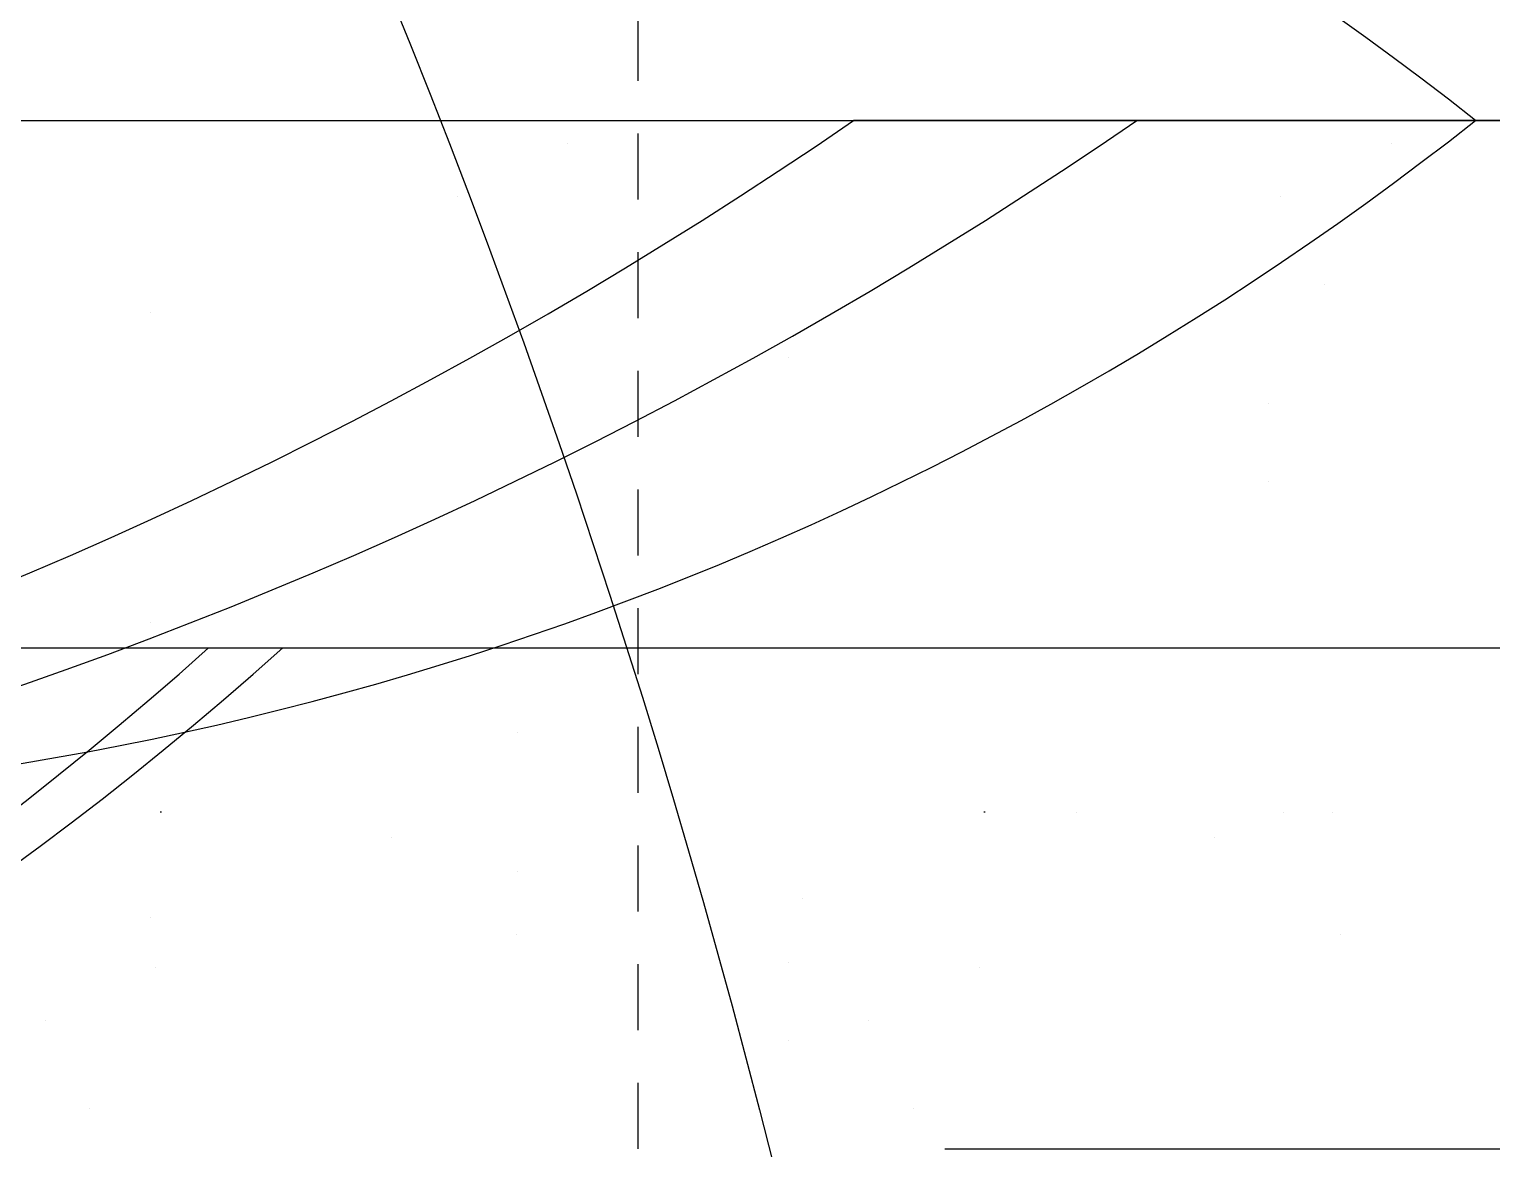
# Model space of a CAD drawing. Header units: inches. Extents: x -31 to 122, y -49 to 49.
# Drawn here: x 14.595 to 17.37, y 4.05 to 6.173 of the extents above; entities that cross this region are included whole.
import ezdxf

# ---------------------------------------------------------------- set-up
doc = ezdxf.new("R2010")
doc.units = ezdxf.units.IN
doc.header["$MEASUREMENT"] = 0
doc.linetypes.add('HIDDEN2', pattern=[0.1875, 0.125, -0.0625])

# ---------------------------------------------------------------- blocks, each defined once
blk = doc.blocks.new('HVRF25')
blk.add_circle((0, 0), 22)
blk = doc.blocks.new('HVRF19')
blk.add_circle((0, 0), 16.5)
blk = doc.blocks.new('HVRF37')
blk.add_circle((0, 0), 31)
blk = doc.blocks.new('HVRF31')
at = {"linetype": 'HIDDEN2'}
blk.add_lwpolyline([(-15.75, 15.75), (-15.75, -15.75), (15.75, -15.75), (15.75, 15.75)], close=True, dxfattribs=at)
blk.add_circle((0, 0), 25)
blk = doc.blocks.new('hvtb16e')
at = {"color": 4}
blk.add_line((14.8249, 5.6361), (14.8249, 5.6361), dxfattribs=at)
blk = doc.blocks.new('hvtb16')
at = {"color": 4}
blk.add_line((15.5216, 4.5754), (15.5216, 4.5754), dxfattribs=at)
blk = doc.blocks.new('hvtb14e')
at = {"color": 4}
blk.add_line((14.8249, 4.4889), (14.8249, 4.4889), dxfattribs=at)
blk = doc.blocks.new('hvtb14c')
at = {"color": 4}
blk.add_line((16.0357, 5.5496), (16.0357, 5.5496), dxfattribs=at)
blk = doc.blocks.new('hvtb12e')
at = {"color": 4}
blk.add_line((16.9462, 5.463), (16.9462, 5.463), dxfattribs=at)
blk = doc.blocks.new('hvtb12c')
at = {"color": 4}
blk.add_line((16.0357, 4.4024), (16.0357, 4.4024), dxfattribs=at)
blk = doc.blocks.new('hvtb10e')
at = {"color": 4}
blk.add_line((16.9462, 5.3159), (16.9462, 5.3159), dxfattribs=at)
blk = doc.blocks.new('hvtb10c')
at = {"color": 4}
blk.add_line((16.0357, 4.2552), (16.0357, 4.2552), dxfattribs=at)
blk = doc.blocks.new('hvtbeav1n')
blk.add_line((16.3323, 4.05), (22.437, 4.05))
blk = doc.blocks.new('hvtbeav1')
blk.add_line((16.3323, 4.05), (22.437, 4.05))
blk = doc.blocks.new('hvtb8e')
blk.add_line((0, 6), (50, 6))
at = {"color": 4}
blk.add_line((14.8249, 5.0473), (14.8249, 5.0473), dxfattribs=at)
blk = doc.blocks.new('hvtb8c')
blk.add_line((6, 6), (56, 6))
blk = doc.blocks.new('hvtb8')
blk.add_line((6, 6), (56, 6))
blk = doc.blocks.new('hvtb6e')
blk.add_line((0, 5), (50, 5))
blk = doc.blocks.new('hvtb6c')
blk.add_line((6, 5), (56, 5))
blk = doc.blocks.new('hvtb6')
blk.add_line((6, 5), (56, 5))
at = {"color": 4}
blk.add_line((15.5216, 4.8395), (15.5216, 4.8395), dxfattribs=at)
blk = doc.blocks.new('hvtb5e')
blk.add_line((0, 5), (50, 5))
blk = doc.blocks.new('hvtb5c')
blk.add_line((10, 5), (60, 5))
blk = doc.blocks.new('hvtb5')
blk.add_line((10, 5), (60, 5))
blk = doc.blocks.new('hvtb22e')
at = {"color": 4}
blk.add_line((17.0676, 4.6878), (17.0676, 4.6878), dxfattribs=at)
blk = doc.blocks.new('hvtb22c')
at = {"color": 4}
blk.add_line((16.9751, 4.6878), (16.9751, 4.6878), dxfattribs=at)
blk = doc.blocks.new('hvtb22')
at = {"color": 4}
blk.add_line((16.5823, 4.6878), (16.5823, 4.6878), dxfattribs=at)
blk = doc.blocks.new('hvtbsav2n')
h = blk.add_hatch()
h.set_pattern_fill('DOTS', color=8, scale=25, style=0)
h.paths.add_polyline_path([(21.62, 5), (14.5951, 5, -0.383554), (6.2227, 5), (0, 5), (0, -5), (6.2227, -5, -0.383554), (14.5951, -5), (21.62, -5)])
blk.add_line((14.5951, 5), (21.62, 5))
blk = doc.blocks.new('*X149')
at = {"color": 0}
for p, q in [((4535.9375, 2815.625), (4535.9375, 2815.625)), ((4537.5, 2815.625), (4537.5, 2815.625))]:
    blk.add_line(p, q, dxfattribs=at)
blk = doc.blocks.new('hvtbsav2')
blk.add_line((14.5951, 5), (21.62, 5))
at = {"color": 8, "rotation": 180}
blk.add_blockref('*X149', (4553.0203, 2820.0818), dxfattribs=at)
blk = doc.blocks.new('hvtbsav1n')
blk.add_line((16.3323, 4.05), (22.437, 4.05))
blk = doc.blocks.new('hvtbsav1')
blk.add_line((16.3323, 4.05), (22.437, 4.05))
blk = doc.blocks.new('*X155')
at = {"color": 0}
blk.add_line((4585.9375, 2787.5), (4585.9375, 2787.5), dxfattribs=at)
blk = doc.blocks.new('hvtbhv2')
blk.add_line((24, 6), (16.159, 6))
blk.add_arc((11.1232, 13.3265), 8.8903, 235.49773, 304.50227)
at = {"color": 8, "extrusion": (0, 0, -1), "xscale": -1, "zscale": -1, "rotation": 180}
blk.add_blockref('*X155', (-4602, 2792.0248), dxfattribs=at)
blk = doc.blocks.new('hvtbhv1')
h = blk.add_hatch()
h.set_pattern_fill('DOTS', color=8, scale=25, style=0)
h.set_pattern_definition([(0, (-1179.4241, -605.4397), (0.78125, 1.5625), [0, -1.5625])])
h.paths.add_polyline_path([(6.7036, 5), (0, 5), (0, -5), (6.7036, -5, -0.383554), (15.076, -5), (21.62, -5), (21.62, 5), (15.076, 5, -0.383554)])
blk.add_line((15.076, 5), (21.62, 5))
blk.add_arc((10.8898, 9.6543), 6.2599, 228.03095, 311.96905)
blk = doc.blocks.new('*X158')
at = {"color": 0}
for p, q in [((5080.46875, 2823.4375), (5080.46875, 2823.4375)), ((5078.125, 2821.875), (5078.125, 2821.875)), ((5079.6875, 2821.875), (5079.6875, 2821.875))]:
    blk.add_line(p, q, dxfattribs=at)
blk = doc.blocks.new('hvtbeav6n')
blk.add_line((25.5044, 6), (17.339, 6))
for centre, start, end in [((13.5948, 1.2588), 51.70119, 128.29881), ((13.5948, 10.7412), 231.70119, 308.29881)]:
    blk.add_arc(centre, 6.0413, start, end)
at = {"color": 8}
blk.add_blockref('*X158', (-5063.4155, -2817.7489), dxfattribs=at)
blk = doc.blocks.new('*X162')
at = {"color": 0}
for p, q in [((5080.46875, 2823.4375), (5080.46875, 2823.4375)), ((5078.125, 2821.875), (5078.125, 2821.875)), ((5079.6875, 2821.875), (5079.6875, 2821.875))]:
    blk.add_line(p, q, dxfattribs=at)
blk = doc.blocks.new('hvtbeav6')
blk.add_line((25.5044, 6), (17.339, 6))
for centre, start, end in [((13.5948, 1.2588), 51.70119, 128.29881), ((13.5948, 10.7412), 231.70119, 308.29881)]:
    blk.add_arc(centre, 6.0413, start, end)
at = {"color": 8}
blk.add_blockref('*X162', (-5063.4155, -2817.7489), dxfattribs=at)
blk = doc.blocks.new('*X167')
at = {"color": 0}
for p, q in [((5311.71875, 2845.3125), (5311.71875, 2845.3125)), ((5313.28125, 2845.3125), (5313.28125, 2845.3125)), ((5310.9375, 2843.75), (5310.9375, 2843.75)), ((5312.5, 2843.75), (5312.5, 2843.75))]:
    blk.add_line(p, q, dxfattribs=at)
blk = doc.blocks.new('hvtbeav5n')
at = {"color": 8}
blk.add_blockref('*X167', (-5296.1022, -2839.3556), dxfattribs=at)
blk = doc.blocks.new('*X170')
at = {"color": 0}
for p, q in [((5311.71875, 2845.3125), (5311.71875, 2845.3125)), ((5313.28125, 2845.3125), (5313.28125, 2845.3125)), ((5310.9375, 2843.75), (5310.9375, 2843.75)), ((5312.5, 2843.75), (5312.5, 2843.75))]:
    blk.add_line(p, q, dxfattribs=at)
blk = doc.blocks.new('hvtbeav5')
at = {"color": 8}
blk.add_blockref('*X170', (-5296.1022, -2839.3556), dxfattribs=at)
blk = doc.blocks.new('*X173')
at = {"color": 0}
for p, q in [((3116.4673, 790.625), (3116.4673, 790.625)), ((3118.0298, 790.625), (3118.0298, 790.625))]:
    blk.add_line(p, q, dxfattribs=at)
blk = doc.blocks.new('hvtbeav4n')
at = {"color": 8}
blk.add_blockref('*X173', (-3101.1855, -785.9856), dxfattribs=at)
blk = doc.blocks.new('*X176')
at = {"color": 0}
for p, q in [((3116.4673, 790.625), (3116.4673, 790.625)), ((3118.0298, 790.625), (3118.0298, 790.625)), ((3115.6861, 789.0625), (3115.6861, 789.0625)), ((3117.2486, 789.0625), (3117.2486, 789.0625))]:
    blk.add_line(p, q, dxfattribs=at)
blk = doc.blocks.new('hvtbeav4')
at = {"color": 8}
blk.add_blockref('*X176', (-3101.0605, -784.7687), dxfattribs=at)
blk = doc.blocks.new('*X178')
at = {"color": 0}
blk.add_line((4585.9375, 2787.5), (4585.9375, 2787.5), dxfattribs=at)
blk = doc.blocks.new('hvtbeav3n')
blk.add_line((24, 6), (16.6964, 6))
blk.add_arc((11.6606, 13.3265), 8.8903, 235.49773, 304.50227)
at = {"color": 8, "extrusion": (0, 0, -1), "xscale": -1, "zscale": -1, "rotation": 180}
blk.add_blockref('*X178', (-4602, 2792.0248), dxfattribs=at)
blk = doc.blocks.new('*X180')
at = {"color": 0}
blk.add_line((4585.9375, 2787.5), (4585.9375, 2787.5), dxfattribs=at)
blk = doc.blocks.new('hvtbeav3')
blk.add_line((24, 6), (16.6964, 6))
blk.add_arc((11.6606, 13.3265), 8.8903, 235.49773, 304.50227)
at = {"color": 8, "extrusion": (0, 0, -1), "xscale": -1, "zscale": -1, "rotation": 180}
blk.add_blockref('*X180', (-4602, 2792.0248), dxfattribs=at)
blk = doc.blocks.new('*X182')
at = {"color": 0}
for p, q in [((4535.9375, 2815.625), (4535.9375, 2815.625)), ((4537.5, 2815.625), (4537.5, 2815.625))]:
    blk.add_line(p, q, dxfattribs=at)
blk = doc.blocks.new('hvtbeav2n')
blk.add_line((14.9353, 5), (21.62, 5))
blk.add_arc((10.7491, 9.6543), 6.2599, 228.03095, 311.96905)
at = {"color": 8, "rotation": 180}
blk.add_blockref('*X182', (4553.0203, 2820.0818), dxfattribs=at)
blk = doc.blocks.new('hvtbeav2')
h = blk.add_hatch()
h.set_pattern_fill('DOTS', color=8, scale=25, style=0)
h.paths.add_polyline_path([(21.62, 5), (14.9353, 5, -0.383554), (6.5629, 5), (0, 5), (0, -5), (6.5629, -5, -0.383554), (14.9353, -5), (21.62, -5)])
blk.add_line((14.9353, 5), (21.62, 5))
blk.add_arc((10.7491, 9.6543), 6.2599, 228.03095, 311.96905)
blk = doc.blocks.new('*X193')
at = {"color": 0}
for p, q in [((5080.46875, 2823.4375), (5080.46875, 2823.4375)), ((5078.125, 2821.875), (5078.125, 2821.875)), ((5079.6875, 2821.875), (5079.6875, 2821.875))]:
    blk.add_line(p, q, dxfattribs=at)
blk = doc.blocks.new('hvtbsav6n')
blk.add_line((25.5044, 6), (17.339, 6))
for centre, start, end in [((13.5948, 1.2588), 51.70119, 128.29881), ((13.5948, 10.7412), 231.70119, 308.29881)]:
    blk.add_arc(centre, 6.0413, start, end)
at = {"color": 8}
blk.add_blockref('*X193', (-5063.4155, -2817.7489), dxfattribs=at)
blk = doc.blocks.new('*X197')
at = {"color": 0}
for p, q in [((5080.46875, 2823.4375), (5080.46875, 2823.4375)), ((5078.125, 2821.875), (5078.125, 2821.875)), ((5079.6875, 2821.875), (5079.6875, 2821.875))]:
    blk.add_line(p, q, dxfattribs=at)
blk = doc.blocks.new('hvtbsav6')
blk.add_line((25.5044, 6), (17.339, 6))
for centre, start, end in [((13.5948, 1.2588), 51.70119, 128.29881), ((13.5948, 10.7412), 231.70119, 308.29881)]:
    blk.add_arc(centre, 6.0413, start, end)
at = {"color": 8}
blk.add_blockref('*X197', (-5063.4155, -2817.7489), dxfattribs=at)
blk = doc.blocks.new('*X202')
at = {"color": 0}
for p, q in [((5311.71875, 2845.3125), (5311.71875, 2845.3125)), ((5313.28125, 2845.3125), (5313.28125, 2845.3125)), ((5310.9375, 2843.75), (5310.9375, 2843.75)), ((5312.5, 2843.75), (5312.5, 2843.75))]:
    blk.add_line(p, q, dxfattribs=at)
blk = doc.blocks.new('hvtbsav5n')
at = {"color": 8}
blk.add_blockref('*X202', (-5296.1022, -2839.3556), dxfattribs=at)
blk = doc.blocks.new('*X205')
at = {"color": 0}
for p, q in [((5311.71875, 2845.3125), (5311.71875, 2845.3125)), ((5313.28125, 2845.3125), (5313.28125, 2845.3125)), ((5310.9375, 2843.75), (5310.9375, 2843.75)), ((5312.5, 2843.75), (5312.5, 2843.75))]:
    blk.add_line(p, q, dxfattribs=at)
blk = doc.blocks.new('hvtbsav5')
at = {"color": 8}
blk.add_blockref('*X205', (-5296.1022, -2839.3556), dxfattribs=at)
blk = doc.blocks.new('*X208')
at = {"color": 0}
for p, q in [((3116.4673, 790.625), (3116.4673, 790.625)), ((3118.0298, 790.625), (3118.0298, 790.625)), ((3115.6861, 789.0625), (3115.6861, 789.0625)), ((3117.2486, 789.0625), (3117.2486, 789.0625))]:
    blk.add_line(p, q, dxfattribs=at)
blk = doc.blocks.new('hvtbsav4n')
at = {"color": 8}
blk.add_blockref('*X208', (-3101.0605, -784.7687), dxfattribs=at)
blk = doc.blocks.new('*X211')
at = {"color": 0}
for p, q in [((3116.4673, 790.625), (3116.4673, 790.625)), ((3118.0298, 790.625), (3118.0298, 790.625))]:
    blk.add_line(p, q, dxfattribs=at)
blk = doc.blocks.new('hvtbsav4')
at = {"color": 8}
blk.add_blockref('*X211', (-3101.1855, -785.9856), dxfattribs=at)
blk = doc.blocks.new('*X213')
at = {"color": 0}
blk.add_line((4585.9375, 2787.5), (4585.9375, 2787.5), dxfattribs=at)
blk = doc.blocks.new('hvtbsav3n')
blk.add_line((24, 6), (16.159, 6))
blk.add_line((24, 6), (16.159, 6))
blk.add_arc((11.1232, 13.3265), 8.8903, 235.49773, 304.50227)
at = {"color": 8, "extrusion": (0, 0, -1), "xscale": -1, "zscale": -1, "rotation": 180}
blk.add_blockref('*X213', (-4602, 2792.0248), dxfattribs=at)
blk = doc.blocks.new('*X215')
at = {"color": 0}
blk.add_line((4585.9375, 2787.5), (4585.9375, 2787.5), dxfattribs=at)
blk = doc.blocks.new('hvtbsav3')
blk.add_line((24, 6), (16.159, 6))
blk.add_line((24, 6), (16.159, 6))
blk.add_arc((11.1232, 13.3265), 8.8903, 235.49773, 304.50227)
at = {"color": 8, "extrusion": (0, 0, -1), "xscale": -1, "zscale": -1, "rotation": 180}
blk.add_blockref('*X215', (-4602, 2792.0248), dxfattribs=at)

msp = doc.modelspace()

# ---------------------------------------------------------------- block references
for name in ['HVRF37', 'HVRF31', 'HVRF25', 'hvtbeav6n', 'hvtbeav6', 'hvtbeav5', 'hvtbsav6n', 'hvtbsav6', 'hvtbsav5n', 'hvtbsav5', 'hvtb22e', 'hvtb22c', 'hvtb22', 'HVRF19', 'hvtbeav5n', 'hvtb16e', 'hvtb16', 'hvtbeav4', 'hvtbsav4n', 'hvtbsav4', 'hvtb14e', 'hvtb14c', 'hvtbeav3', 'hvtbsav3n', 'hvtbsav3', 'hvtbeav4n', 'hvtb12e', 'hvtb12c', 'hvtb10e', 'hvtb10c', 'hvtbeav1', 'hvtb8e', 'hvtb8c', 'hvtb8', 'hvtbsav2n', 'hvtbsav2', 'hvtbsav1n', 'hvtbsav1', 'hvtbhv2', 'hvtbeav3n', 'hvtbeav2', 'hvtb6e', 'hvtb6c', 'hvtb6', 'hvtb5e', 'hvtb5c', 'hvtb5', 'hvtbhv1', 'hvtbeav2n', 'hvtbeav1n']:
    msp.add_blockref(name, (0, 0))

doc.saveas('drawing.dxf')
